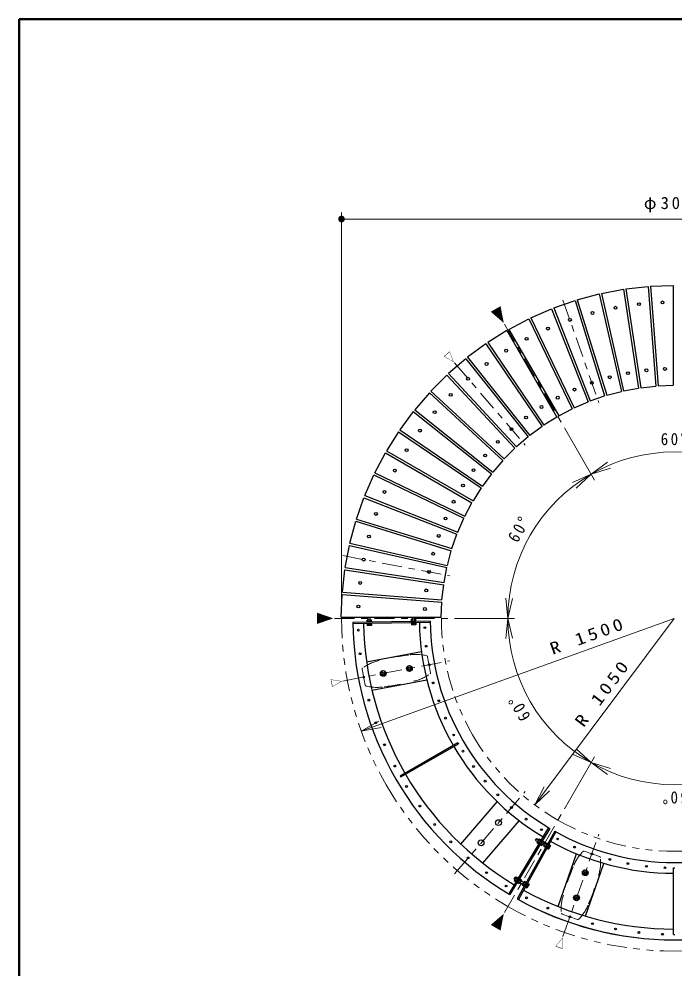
# Model space of a CAD drawing. Units: millimetres on the paper, scale 1:20. Extents: x -365 to 0, y -12 to 257.
# Drawn here: x -365 to -266.4, y 114.3 to 257 of the extents above; entities that cross this region are included whole.
import ezdxf
from ezdxf.enums import TextEntityAlignment as Align

# ---------------------------------------------------------------- set-up
doc = ezdxf.new("R2010")
doc.units = ezdxf.units.MM
for name, pattern in [('USER1', [4.5, 2.5, -2]), ('USER2', [6, 3, -1, 1, -1]), ('USER3', [8, 3, -1, 1, -1, 1, -1])]:
    doc.linetypes.add(name, pattern=pattern)
doc.layers.add('LY_1', color=7, linetype='Continuous', lineweight=25)
doc.layers.add('LY_2', color=7, linetype='Continuous', lineweight=13)
doc.styles.add('ＭＳ ゴシック', font='')
doc.styles.get('ＭＳ ゴシック').set_extended_font_data('MS Gothic')

# ---------------------------------------------------------------- blocks, each defined once
blk = doc.blocks.new('open_arrow')
at = {"color": 0, "linetype": 'Continuous', "lineweight": -2}
blk.add_lwpolyline([(7.5, 1.25), (0, 0), (7.5, -1.25)], dxfattribs=at)
blk = doc.blocks.new('filled_dot')
at = {"color": 0, "linetype": 'Continuous', "lineweight": -2, "const_width": 1.25}
blk.add_lwpolyline([(-0.625, 0, 1), (0.625, 0, 1)], format="xyb", close=True, dxfattribs=at)

msp = doc.modelspace()

# ---------------------------------------------------------------- linework, layer by layer
at = {"layer": 'LY_1', "lineweight": 13}
for p, q in [((-316.549, 167.946), (-316.549, 227.946)), ((-316.549, 226.946), (-216.549, 226.946)), ((-283.061, 195.546), (-278.549, 187.731)), ((-266.549, 166.946), (-313.587, 149.991)), ((-299.573, 166.943), (-290.549, 166.943)), ((-266.549, 166.946), (-287.521, 138.925)), ((-283.059, 138.345), (-278.547, 146.16))]:
    msp.add_line(p, q, dxfattribs=at)
at = {"layer": 'LY_1'}
for p, q in [((-270.118, 216.848), (-266.72, 216.975)), ((-266.72, 216.975), (-266.72, 201.964)), ((-281.132, 214.803), (-277.848, 215.683)), ((-277.848, 215.683), (-274.508, 201.048)), ((-277.515, 215.759), (-274.175, 216.391)), ((-277.515, 215.759), (-274.175, 201.125)), ((-274.175, 216.391), (-271.937, 201.548)), ((-273.837, 216.442), (-270.458, 216.822)), ((-273.837, 216.442), (-271.6, 201.599)), ((-270.458, 216.822), (-269.336, 201.854)), ((-270.118, 216.848), (-268.996, 201.879)), ((-284.668, 213.579), (-281.459, 214.702)), ((-281.459, 214.702), (-277.034, 200.358)), ((-281.132, 214.803), (-276.708, 200.459)), ((-288.102, 212.095), (-284.986, 213.454)), ((-284.986, 213.454), (-279.502, 199.482)), ((-284.668, 213.579), (-279.184, 199.606)), ((-291.416, 210.358), (-288.41, 211.947)), ((-288.41, 211.947), (-281.897, 198.423)), ((-288.102, 212.095), (-281.589, 198.571)), ((-291.712, 210.187), (-294.59, 208.378)), ((-291.712, 210.187), (-284.206, 197.188)), ((-291.416, 210.358), (-283.911, 197.358)), ((-294.872, 208.186), (-297.608, 206.167)), ((-294.872, 208.186), (-286.417, 195.784)), ((-294.59, 208.378), (-286.135, 195.976)), ((-297.875, 205.954), (-300.452, 203.736)), ((-297.875, 205.954), (-288.516, 194.218)), ((-297.608, 206.167), (-288.249, 194.431)), ((-300.703, 203.504), (-303.107, 201.1)), ((-300.703, 203.504), (-290.493, 192.5)), ((-300.452, 203.736), (-290.243, 192.733)), ((-274.175, 201.125), (-271.937, 201.548)), ((-271.6, 201.599), (-269.336, 201.854)), ((-268.996, 201.879), (-266.72, 201.964)), ((-303.339, 200.849), (-305.557, 198.272)), ((-303.339, 200.849), (-292.336, 190.64)), ((-303.107, 201.1), (-292.103, 190.89)), ((-279.184, 199.606), (-277.034, 200.358)), ((-276.708, 200.459), (-274.508, 201.049)), ((-283.91, 197.358), (-281.897, 198.423)), ((-281.589, 198.571), (-279.502, 199.481)), ((-305.77, 198.005), (-307.789, 195.27)), ((-305.77, 198.005), (-294.034, 188.646)), ((-305.557, 198.272), (-293.821, 188.913)), ((-284.206, 197.188), (-286.135, 195.976)), ((-286.417, 195.784), (-288.249, 194.431)), ((-307.981, 194.987), (-309.79, 192.109)), ((-307.981, 194.987), (-295.579, 186.532)), ((-307.789, 195.27), (-295.386, 186.814)), ((-288.516, 194.218), (-290.243, 192.733)), ((-311.549, 188.807), (-309.961, 191.813)), ((-309.961, 191.813), (-296.961, 184.308)), ((-309.79, 192.108), (-296.791, 184.603)), ((-290.493, 192.5), (-292.103, 190.89)), ((-292.336, 190.64), (-293.821, 188.913)), ((-313.057, 185.383), (-311.698, 188.499)), ((-311.698, 188.499), (-298.174, 181.986)), ((-311.549, 188.807), (-298.025, 182.294)), ((-294.034, 188.646), (-295.386, 186.814)), ((-295.579, 186.532), (-296.791, 184.603)), ((-314.305, 181.856), (-313.182, 185.065)), ((-313.182, 185.065), (-299.209, 179.581)), ((-313.057, 185.383), (-299.084, 179.899)), ((-298.025, 182.294), (-296.961, 184.308)), ((-315.286, 178.245), (-314.406, 181.529)), ((-314.406, 181.529), (-300.062, 177.105)), ((-314.305, 181.856), (-299.961, 177.431)), ((-299.084, 179.899), (-298.174, 181.986)), ((-299.961, 177.431), (-299.209, 179.581)), ((-315.994, 174.572), (-315.362, 177.912)), ((-315.362, 177.912), (-300.727, 174.572)), ((-315.286, 178.245), (-300.652, 174.905)), ((-300.651, 174.905), (-300.062, 177.105)), ((-316.425, 170.855), (-316.045, 174.234)), ((-316.045, 174.234), (-301.202, 171.997)), ((-315.994, 174.572), (-301.151, 172.334)), ((-301.151, 172.334), (-300.727, 174.572)), ((-301.457, 169.734), (-301.202, 171.997)), ((-316.578, 167.117), (-316.451, 170.515)), ((-316.451, 170.515), (-301.482, 169.393)), ((-316.425, 170.855), (-301.457, 169.734)), ((-301.567, 167.117), (-301.482, 169.393)), ((-316.578, 167.117), (-301.567, 167.117)), ((-312.538, 166.686), (-312.538, 167.115)), ((-312.22, 166.686), (-312.22, 167.115)), ((-305.872, 166.802), (-305.872, 167.118)), ((-305.555, 166.802), (-305.555, 167.118)), ((-303.237, 166.507), (-314.855, 166.305)), ((-303.234, 166.307), (-314.852, 166.105)), ((-312.032, 166.142), (-312.732, 166.142)), ((-312.732, 166.142), (-312.732, 166.075)), ((-312.032, 166.075), (-312.732, 166.075)), ((-312.029, 166.419), (-312.729, 166.419)), ((-312.729, 166.352), (-312.729, 166.419)), ((-312.029, 166.352), (-312.729, 166.352)), ((-312.709, 166.075), (-312.709, 165.875)), ((-312.056, 165.875), (-312.709, 165.875)), ((-312.052, 166.686), (-312.706, 166.686)), ((-312.706, 166.419), (-312.706, 166.686)), ((-312.546, 166.075), (-312.546, 165.875)), ((-312.542, 166.419), (-312.542, 166.686)), ((-312.219, 166.075), (-312.219, 165.875)), ((-312.216, 166.419), (-312.216, 166.686)), ((-312.056, 166.075), (-312.056, 165.875)), ((-312.052, 166.419), (-312.052, 166.686)), ((-312.032, 166.142), (-312.032, 166.075)), ((-312.029, 166.352), (-312.029, 166.419)), ((-306.066, 166.258), (-306.066, 166.191)), ((-305.366, 166.258), (-306.066, 166.258)), ((-305.366, 166.191), (-306.066, 166.191)), ((-306.063, 166.469), (-306.063, 166.535)), ((-305.363, 166.535), (-306.063, 166.535)), ((-305.363, 166.469), (-306.063, 166.469)), ((-306.043, 166.191), (-306.043, 165.991)), ((-305.39, 165.991), (-306.043, 165.991)), ((-306.04, 166.535), (-306.04, 166.802)), ((-305.387, 166.802), (-306.04, 166.802)), ((-305.88, 166.191), (-305.88, 165.991)), ((-305.877, 166.535), (-305.877, 166.802)), ((-305.553, 166.191), (-305.553, 165.991)), ((-305.55, 166.535), (-305.55, 166.802)), ((-305.39, 166.191), (-305.39, 165.991)), ((-305.387, 166.535), (-305.387, 166.802)), ((-305.366, 166.258), (-305.366, 166.191)), ((-305.363, 166.469), (-305.363, 166.535)), ((-312.779, 160.404), (-304.534, 161.964)), ((-310.673, 158.733), (-310.421, 159.049)), ((-310.525, 158.357), (-310.673, 158.733)), ((-310.022, 158.989), (-310.421, 159.049)), ((-310.126, 158.297), (-309.874, 158.613)), ((-309.874, 158.613), (-310.021, 158.989)), ((-306.743, 159.477), (-306.491, 159.793)), ((-306.595, 159.101), (-306.743, 159.477)), ((-306.196, 159.04), (-306.595, 159.101)), ((-306.091, 159.733), (-306.491, 159.793)), ((-306.196, 159.04), (-305.944, 159.356)), ((-305.944, 159.356), (-306.091, 159.733)), ((-311.973, 156.146), (-303.728, 157.706)), ((-310.126, 158.297), (-310.525, 158.357)), ((-307.735, 143.283), (-299.075, 148.283)), ((-307.635, 143.11), (-298.975, 148.11)), ((-298.614, 133.008), (-293.141, 139.368)), ((-295.329, 130.181), (-289.856, 136.542)), ((-285.445, 135.496), (-291.43, 125.536)), ((-285.273, 135.394), (-291.258, 125.433)), ((-284.513, 134.955), (-290.146, 124.792)), ((-284.338, 134.857), (-289.972, 124.694)), ((-287.276, 133.87), (-287.435, 133.595)), ((-287.435, 133.595), (-287.097, 133.4)), ((-287.276, 133.87), (-286.938, 133.675)), ((-286.854, 133.82), (-287.181, 133.255)), ((-287.181, 133.255), (-286.95, 133.121)), ((-287.099, 133.396), (-286.869, 133.263)), ((-286.612, 133.707), (-286.962, 133.101)), ((-286.962, 133.101), (-286.904, 133.068)), ((-286.936, 133.679), (-286.705, 133.546)), ((-286.554, 133.674), (-286.904, 133.068)), ((-286.854, 133.82), (-286.624, 133.687)), ((-286.367, 133.57), (-286.717, 132.964)), ((-286.717, 132.964), (-286.66, 132.93)), ((-286.31, 133.537), (-286.66, 132.93)), ((-286.648, 132.951), (-286.417, 132.817)), ((-286.612, 133.707), (-286.554, 133.674)), ((-286.566, 133.092), (-286.335, 132.959)), ((-286.09, 133.383), (-286.417, 132.817)), ((-286.403, 133.375), (-286.172, 133.242)), ((-286.367, 133.57), (-286.31, 133.537)), ((-286.085, 132.82), (-286.359, 132.978)), ((-286.333, 132.963), (-286.059, 132.805)), ((-286.321, 133.516), (-286.09, 133.383)), ((-285.927, 133.095), (-286.201, 133.253)), ((-286.174, 133.238), (-285.901, 133.08)), ((-285.843, 133.24), (-286.169, 132.674)), ((-285.857, 132.682), (-286.088, 132.816)), ((-285.6, 133.127), (-285.95, 132.521)), ((-285.694, 132.965), (-285.924, 133.099)), ((-285.542, 133.094), (-285.892, 132.487)), ((-285.612, 133.107), (-285.843, 133.24)), ((-285.362, 132.986), (-285.712, 132.379)), ((-285.304, 132.952), (-285.654, 132.346)), ((-285.542, 133.094), (-285.6, 133.127)), ((-285.142, 132.832), (-285.469, 132.266)), ((-285.397, 132.791), (-285.224, 132.691)), ((-285.362, 132.986), (-285.304, 132.952)), ((-285.316, 132.932), (-285.142, 132.832)), ((-285.939, 132.541), (-286.169, 132.674)), ((-285.892, 132.487), (-285.95, 132.521)), ((-285.712, 132.379), (-285.654, 132.346)), ((-285.642, 132.366), (-285.469, 132.266)), ((-285.561, 132.508), (-285.387, 132.408)), ((-283.998, 123.64), (-281.227, 131.56)), ((-279.908, 122.208), (-277.137, 130.128)), ((-280.325, 128.779), (-280.073, 129.095)), ((-280.178, 128.403), (-280.325, 128.779)), ((-279.674, 129.035), (-280.073, 129.095)), ((-279.778, 128.343), (-279.526, 128.659)), ((-279.526, 128.659), (-279.674, 129.035)), ((-266.649, 119.446), (-266.649, 129.446)), ((-290.508, 128.039), (-290.667, 127.764)), ((-290.667, 127.764), (-290.531, 127.686)), ((-290.288, 128.106), (-290.615, 127.54)), ((-290.615, 127.54), (-290.384, 127.407)), ((-290.533, 127.681), (-290.302, 127.548)), ((-290.508, 128.039), (-290.372, 127.96)), ((-290.045, 127.993), (-290.395, 127.386)), ((-290.395, 127.386), (-290.338, 127.353)), ((-290.37, 127.964), (-290.139, 127.831)), ((-289.988, 127.959), (-290.338, 127.353)), ((-290.288, 128.106), (-290.057, 127.972)), ((-289.801, 127.855), (-290.151, 127.249)), ((-290.151, 127.249), (-290.093, 127.216)), ((-289.743, 127.822), (-290.093, 127.216)), ((-290.081, 127.236), (-289.85, 127.103)), ((-290.045, 127.993), (-289.988, 127.959)), ((-290, 127.377), (-289.769, 127.244)), ((-289.524, 127.668), (-289.85, 127.103)), ((-289.836, 127.66), (-289.605, 127.527)), ((-289.801, 127.855), (-289.743, 127.822)), ((-289.766, 127.248), (-289.394, 127.033)), ((-289.755, 127.802), (-289.524, 127.668)), ((-289.318, 126.989), (-289.69, 127.204)), ((-289.608, 127.523), (-289.236, 127.308)), ((-289.159, 127.264), (-289.531, 127.479)), ((-289.075, 127.409), (-289.402, 126.844)), ((-288.832, 127.296), (-289.182, 126.69)), ((-288.926, 127.135), (-289.157, 127.268)), ((-288.775, 127.263), (-289.125, 126.657)), ((-288.844, 127.276), (-289.075, 127.409)), ((-288.594, 127.155), (-288.944, 126.549)), ((-288.536, 127.121), (-288.886, 126.515)), ((-288.775, 127.263), (-288.832, 127.296)), ((-288.594, 127.155), (-288.536, 127.121)), ((-288.548, 127.101), (-288.375, 127.001)), ((-279.778, 128.343), (-280.178, 128.403)), ((-289.171, 126.71), (-289.402, 126.844)), ((-289.089, 126.852), (-289.32, 126.985)), ((-289.125, 126.657), (-289.182, 126.69)), ((-288.944, 126.549), (-288.886, 126.515)), ((-288.874, 126.535), (-288.701, 126.435)), ((-288.793, 126.677), (-288.62, 126.577)), ((-288.375, 127.001), (-288.701, 126.435)), ((-288.629, 126.96), (-288.456, 126.86)), ((-281.646, 125.004), (-281.394, 125.32)), ((-281.499, 124.628), (-281.646, 125.004)), ((-281.099, 124.567), (-281.499, 124.628)), ((-280.995, 125.26), (-281.394, 125.32)), ((-281.099, 124.567), (-280.847, 124.883)), ((-280.847, 124.883), (-280.995, 125.26))]:
    msp.add_line(p, q, dxfattribs=at)
at = {"layer": 'LY_1', "linetype": 'USER2', "lineweight": 13}
for p, q in [((-283.283, 214.77), (-277.889, 199.353)), ((-292.067, 211.144), (-283.561, 196.412)), ((-299.599, 205.35), (-288.945, 192.97)), ((-316.333, 176.366), (-300.284, 173.329)), ((-317.585, 166.944), (-300.573, 166.944)), ((-316.332, 157.527), (-300.284, 160.563)), ((-299.599, 128.542), (-288.944, 140.923)), ((-292.066, 122.747), (-283.56, 137.48)), ((-283.283, 119.123), (-277.889, 134.54))]:
    msp.add_line(p, q, dxfattribs=at)
at = {"layer": 'LY_1', "linetype": 'USER1', "lineweight": 13}
for p, q in [((-303.624, 161.182), (-303.167, 158.767)), ((-313.45, 159.323), (-312.993, 156.908)), ((-280.095, 131.957), (-277.775, 131.145)), ((-283.398, 122.518), (-281.077, 121.706))]:
    msp.add_line(p, q, dxfattribs=at)
at = {"layer": 'LY_1'}
for centre, radius in [((-271.868, 214.148), 0.217), ((-268.325, 214.413), 0.217), ((-278.843, 212.828), 0.217), ((-275.38, 213.618), 0.217), ((-282.238, 211.781), 0.217), ((-285.544, 210.483), 0.217), ((-288.745, 208.942), 0.217), ((-291.821, 207.166), 0.217), ((-294.756, 205.165), 0.217), ((-270.748, 204.211), 0.217), ((-267.951, 204.42), 0.217), ((-297.533, 202.95), 0.217), ((-276.255, 203.169), 0.217), ((-273.521, 203.793), 0.217), ((-281.545, 201.317), 0.217), ((-278.935, 202.342), 0.217), ((-300.137, 200.534), 0.217), ((-284.072, 200.101), 0.217), ((-286.5, 198.699), 0.217), ((-302.553, 197.93), 0.217), ((-288.818, 197.119), 0.217), ((-291.01, 195.37), 0.217), ((-304.768, 195.153), 0.217), ((-293.066, 193.463), 0.217), ((-306.769, 192.218), 0.217), ((-294.973, 191.407), 0.217), ((-308.545, 189.142), 0.217), ((-296.722, 189.215), 0.217), ((-298.301, 186.898), 0.217), ((-310.086, 185.941), 0.217), ((-299.704, 184.469), 0.217), ((-311.384, 182.635), 0.217), ((-300.92, 181.942), 0.217), ((-312.431, 179.24), 0.217), ((-301.945, 179.332), 0.217), ((-313.221, 175.777), 0.217), ((-302.772, 176.652), 0.217), ((-303.396, 173.918), 0.217), ((-313.751, 172.265), 0.217), ((-303.814, 171.145), 0.217), ((-314.016, 168.722), 0.217), ((-304.023, 168.349), 0.217), ((-304.023, 165.544), 0.133), ((-314.016, 165.17), 0.133), ((-303.814, 162.748), 0.133), ((-313.751, 161.628), 0.133), ((-303.396, 159.975), 0.133), ((-310.273, 158.673), 0.433), ((-310.273, 158.673), 0.2), ((-306.343, 159.417), 0.433), ((-306.343, 159.417), 0.2), ((-313.221, 158.116), 0.133), ((-302.772, 157.241), 0.133), ((-312.431, 154.653), 0.133), ((-301.945, 154.561), 0.133), ((-311.384, 151.258), 0.133), ((-300.92, 151.95), 0.133), ((-299.704, 149.424), 0.133), ((-310.086, 147.952), 0.133), ((-298.301, 146.995), 0.133), ((-308.545, 144.751), 0.133), ((-296.722, 144.678), 0.133), ((-306.769, 141.675), 0.133), ((-294.973, 142.486), 0.133), ((-293.066, 140.43), 0.133), ((-304.768, 138.74), 0.133), ((-291.01, 138.522), 0.133), ((-302.553, 135.963), 0.133), ((-292.967, 136.249), 0.433), ((-288.818, 136.774), 0.133), ((-286.5, 135.194), 0.133), ((-300.137, 133.359), 0.133), ((-295.576, 133.217), 0.433), ((-284.072, 133.792), 0.133), ((-281.545, 132.575), 0.133), ((-278.935, 131.551), 0.133), ((-297.533, 130.943), 0.133), ((-276.255, 130.724), 0.133), ((-273.521, 130.1), 0.133), ((-294.756, 128.728), 0.133), ((-279.926, 128.719), 0.433), ((-279.926, 128.719), 0.2), ((-270.748, 129.682), 0.133), ((-267.951, 129.473), 0.133), ((-291.821, 126.727), 0.133), ((-288.745, 124.951), 0.133), ((-281.247, 124.944), 0.433), ((-281.247, 124.944), 0.2), ((-285.544, 123.41), 0.133), ((-282.238, 122.112), 0.133), ((-278.843, 121.065), 0.133), ((-275.38, 120.274), 0.133), ((-271.868, 119.745), 0.133), ((-268.325, 119.48), 0.133)]:
    msp.add_circle(centre, radius, dxfattribs=at)
at = {"layer": 'LY_1', "lineweight": 13}
for centre, start, end in [((-266.55, 166.948), 60.00006, 119.99973), ((-266.551, 166.946), 120.00003, 179.99987), ((-266.55, 166.944), 180, 239.99988), ((-266.548, 166.945), 240.00081, 299.9999)]:
    msp.add_arc(centre, 24.998, start, end, dxfattribs=at)
at = {"layer": 'LY_1', "linetype": 'USER3', "lineweight": 13}
for radius, start, end in [(50, 179.99999, 210), (35, 179.99998, 210), (35, 210, 240.00002), (50, 210, 240.00001), (35, 239.99998, 270), (35, 270, 300.00002), (50, 240, 270), (50, 270, 300)]:
    msp.add_arc((-266.549, 166.946), radius, start, end, dxfattribs=at)
at = {"layer": 'LY_1'}
for radius, start, end in [(48.31, 180.76103, 210), (46.69, 180.99824, 209.87726), (38.31, 180.99824, 209.85042), (36.69, 180.68594, 210), (36.69, 210, 239.31407), (38.31, 210.14958, 239.00175), (37.5, 209.84718, 210.14956), (48.31, 210, 239.23895), (47.5, 209.87935, 210.12062), (46.69, 210.12274, 239.00175), (36.69, 240.68594, 270), (36.69, 270, 299.31407), (38.31, 240.99824, 269.85042), (37.5, 269.84719, 270.14955), (46.69, 240.99824, 269.87727), (48.31, 240.76106, 270), (48.31, 240.99824, 270), (48.31, 270, 299.23895), (48.31, 270, 299.00176), (47.5, 269.87936, 270.12062)]:
    msp.add_arc((-266.549, 166.946), radius, start, end, dxfattribs=at)
at = {"layer": 'LY_1', "linetype": 'USER1', "lineweight": 13}
for centre, radius, start, end in [((-303.112, 131.583), 30.033, 96.43377, 104.99482), ((-305.37, 155.17), 6.354, 75.18475, 100.03788), ((-303.788, 161.151), 0.167, 10.71429, 75.18475), ((-309.628, 154.364), 6.354, 101.39072, 126.24385), ((-313.286, 159.354), 0.167, 126.24385, 190.7143), ((-306.989, 163.726), 6.354, 281.39072, 306.24385), ((-303.331, 158.736), 0.167, 306.24385, 10.71431), ((-313.505, 186.508), 30.033, 276.43378, 284.99482), ((-312.829, 156.939), 0.167, 190.71429, 255.18475), ((-311.247, 162.921), 6.354, 255.18475, 280.03788), ((-275.761, 127.438), 6.354, 135.18475, 160.03788), ((-280.15, 131.799), 0.167, 70.7143, 135.18475), ((-283.98, 130.314), 6.354, 341.39072, 6.24385), ((-277.83, 130.987), 0.167, 6.24385, 70.71431), ((-254.205, 117.6), 30.033, 156.43378, 164.99482), ((-306.967, 136.062), 30.033, 336.43378, 344.99483), ((-277.192, 123.348), 6.354, 161.39072, 186.24385), ((-285.412, 126.224), 6.354, 315.18475, 340.03788), ((-283.343, 122.675), 0.167, 186.24385, 250.71431), ((-281.022, 121.863), 0.167, 250.71429, 315.18475)]:
    msp.add_arc(centre, radius, start, end, dxfattribs=at)
at = {"layer": 'LY_2', "lineweight": 50}
for p, q in [((0, 257), (-365, 257)), ((-365, 257), (-365, 0))]:
    msp.add_line(p, q, dxfattribs=at)

# ---------------------------------------------------------------- block references
at = {"layer": 'LY_1', "lineweight": 13, "xscale": 0.4, "yscale": 0.4}
msp.add_blockref('filled_dot', (-316.549, 226.946), dxfattribs=at)
for p, rotation in [((-279.049, 188.597), 26.6), ((-279.05, 188.595), 213.4), ((-291.549, 166.946), 86.6), ((-291.548, 166.944), 273.4), ((-313.587, 149.991), 19.8), ((-279.049, 145.295), 146.6), ((-279.047, 145.295), 333.4), ((-287.521, 138.925), 53.2)]:
    msp.add_blockref('open_arrow', p, dxfattribs=dict(at, rotation=rotation))

# ---------------------------------------------------------------- texts
at = {"layer": 'LY_1', "style": 'ＭＳ ゴシック', "width": 0.6}
for s, height, rotation, p in [('▼', 2.199, 30, (-292.818, 212.444)), ('▽', 1.466, 40.7, (-300.251, 206.108)), ('▼', 2.199, 90, (-319.086, 166.946)), ('▽', 1.466, 100.7, (-317.315, 157.341)), ('▼', 2.199, 150, (-292.818, 121.448)), ('▽', 1.466, 160.7, (-283.614, 118.179))]:
    msp.add_text(s, height=height, rotation=rotation, dxfattribs=at).set_placement(p, align=Align.MIDDLE_CENTER)
at = {"layer": 'LY_1', "char_height": 1.833, "attachment_point": 8, "style": 'ＭＳ ゴシック'}
for s, insert in [('\\T1.33;φ3000', (-266.549, 227.946)), ('\\T1.33;\\W0.9;60°', (-266.55, 192.946))]:
    msp.add_mtext(s, dxfattribs=dict(at, insert=insert))
for s, insert, rotation in [('\\T1.33;\\W0.9;60°', (-289.066, 179.945), 60), ('\\T1.33;\\W1.2;R\\~1500', (-279.207, 163.447), 19.823), ('\\T1.33;\\W1.2;R\\~1050', (-276.57, 155.226), 53.187), ('\\T1.33;\\W0.9;60°', (-289.065, 153.945), 120), ('\\T1.33;\\W0.9;60°', (-266.548, 140.946), 180)]:
    msp.add_mtext(s, dxfattribs=dict(at, insert=insert, rotation=rotation))

doc.saveas('drawing.dxf')
